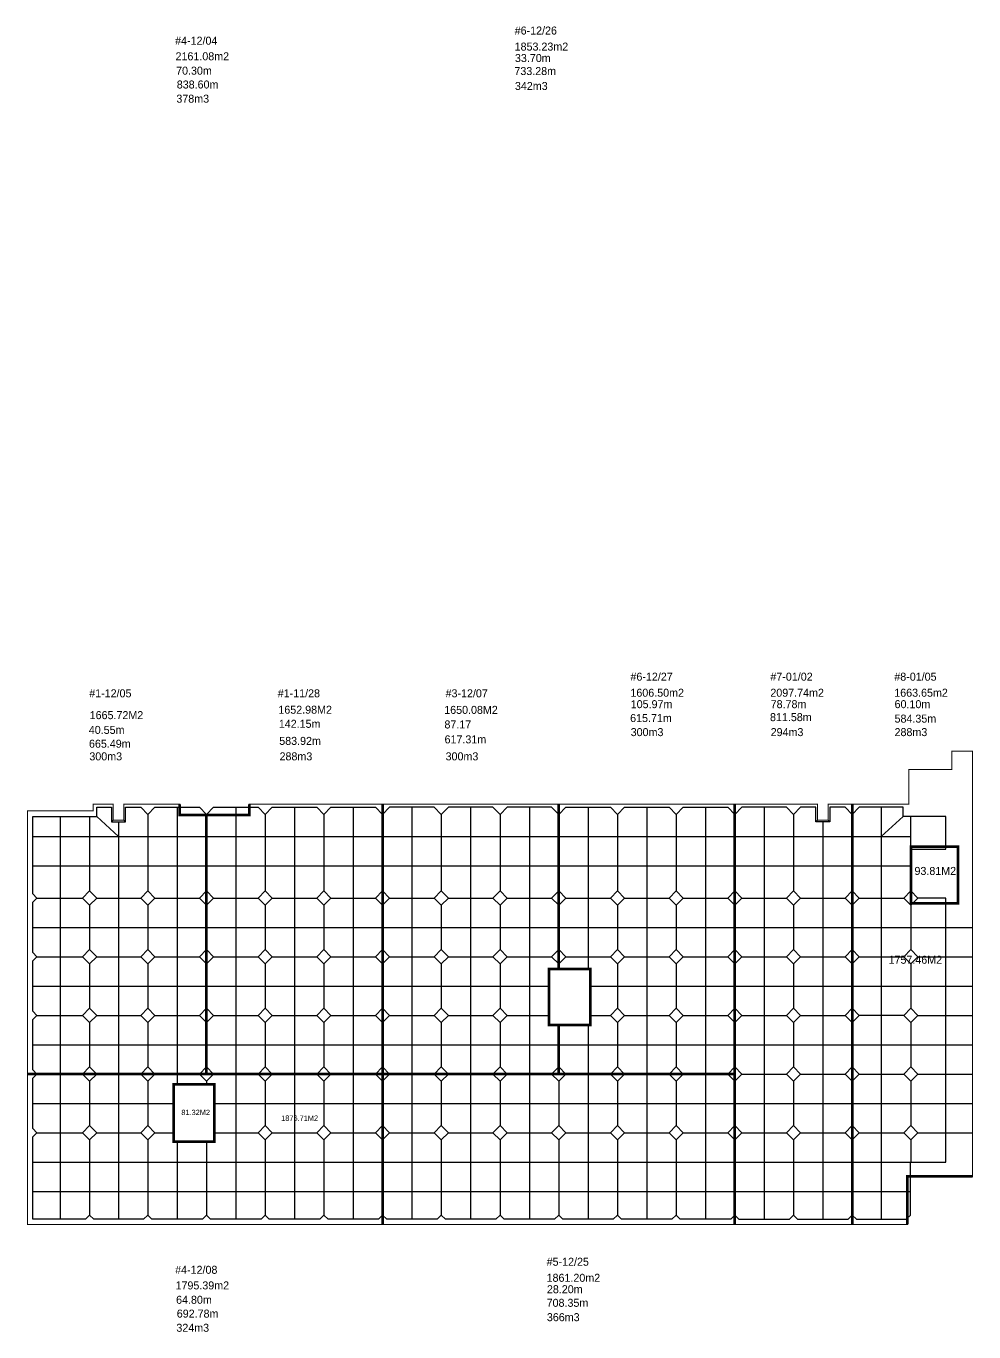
# Model space of a CAD drawing. Header units: millimetres. Extents: x -869187 to 1405794, y -1345622 to 197746.
# Drawn here: x -552870 to -375270, y -1116943 to -872171 of the extents above; entities that cross this region are included whole.
import ezdxf

# ---------------------------------------------------------------- set-up
doc = ezdxf.new("R2010")
doc.units = ezdxf.units.MM
doc.header["$LTSCALE"] = 1000
doc.header["$MEASUREMENT"] = 0
doc.layers.get('0').update_dxf_attribs({"linetype": 'CONTINUOUS'})
doc.styles.add('나눔바른고딕', font='')
doc.styles.get('나눔바른고딕').set_extended_font_data('나눔바른고딕')

msp = doc.modelspace()

# ---------------------------------------------------------------- linework, layer by layer
at = {"color": 2, "ltscale": 10000, "const_width": 200}
for points in [[(-375519.9, -1087806.6), (-375519.9, -1008109.5), (-379404.9, -1008109.5), (-379404.9, -1011524.5), (-387444.9, -1011524.5), (-387444.9, -1018034.5), (-398069.9, -1018034.5), (-398069.9, -1096809.5), (-387719.9, -1096809.5), (-387719.9, -1087809.5), (-375519.9, -1087806.6)], [(-524069.9, -1018034.5), (-534569.9, -1018034.5), (-534569.9, -1021034.5), (-536569.9, -1021034.5), (-536569.9, -1018034.5), (-540319.9, -1018034.5), (-540319.9, -1019259.5), (-552619.9, -1019259.5), (-552619.9, -1068609.5), (-519069.9, -1068609.5), (-519069.9, -1020034.5), (-524069.9, -1020034.5), (-524069.9, -1018034.5)], [(-511069.9, -1018034.5), (-511069.9, -1020034.5), (-519069.9, -1020034.5), (-519069.9, -1068609.5), (-486069.9, -1068609.5), (-486069.9, -1018034.5), (-511069.9, -1018034.5)], [(-453069.9, -1018034.5), (-453069.9, -1048909.5), (-454869.9, -1048909.5), (-454869.9, -1059409.5), (-453069.9, -1059409.5), (-453069.9, -1068609.5), (-486069.9, -1068609.5), (-486069.9, -1018034.5), (-453069.9, -1018034.5)], [(-420069.9, -1057609.5), (-420069.9, -1018034.5), (-453069.9, -1018034.5), (-453069.9, -1048909.5), (-447119.9, -1048909.5), (-447119.9, -1059409.5), (-453069.9, -1059409.5), (-453069.9, -1068609.5), (-420069.9, -1068609.5), (-420069.9, -1057609.5)], [(-420069.9, -1018034.5), (-404569.9, -1018034.5), (-404569.9, -1021034.5), (-402569.9, -1021034.5), (-402569.9, -1018034.5), (-398069.9, -1018034.5), (-398069.9, -1096809.5), (-420069.9, -1096809.5), (-420069.9, -1018034.5)], [(-387069.9, -1026009.5), (-387069.9, -1036609.5), (-378219.9, -1036609.5), (-378219.9, -1026009.5), (-387069.9, -1026009.5)], [(-552619.9, -1068609.5), (-552619.9, -1096809.5), (-486069.9, -1096809.5), (-486069.9, -1068609.5), (-552619.9, -1068609.5)], [(-486069.9, -1068609.5), (-486069.9, -1096809.5), (-420069.9, -1096809.5), (-420069.9, -1068609.5), (-486069.9, -1068609.5)], [(-525219.9, -1070559.5), (-517619.9, -1070559.5), (-517619.9, -1081259.5), (-525219.9, -1081259.5), (-525219.9, -1070559.5)]]:
    msp.add_lwpolyline(points, dxfattribs=at)
at = {"color": 1, "ltscale": 10000, "const_width": 500}
for points in [[(-519069.9, -1020034.5), (-524069.9, -1020034.5), (-524069.9, -1018034.5)], [(-511069.9, -1018034.5), (-511069.9, -1020034.5), (-519069.9, -1020034.5), (-519069.9, -1068609.5), (-486069.9, -1068609.5), (-486069.9, -1018034.5)], [(-453069.9, -1018034.5), (-453069.9, -1048909.5), (-454869.9, -1048909.5), (-454869.9, -1059409.5), (-453069.9, -1059409.5), (-453069.9, -1068609.5), (-486069.9, -1068609.5)], [(-453069.9, -1068609.5), (-420069.9, -1068609.5), (-420069.9, -1018034.5)], [(-398069.9, -1018109.5), (-398069.9, -1096809.5)], [(-453069.9, -1048909.5), (-447119.9, -1048909.5), (-447119.9, -1059409.5), (-453069.9, -1059409.5)], [(-519069.9, -1068609.5), (-552619.9, -1068609.5)], [(-486069.9, -1068609.5), (-486069.9, -1096809.5)], [(-420069.9, -1068609.5), (-420069.9, -1096759.5), (-420069.9, -1096809.5)], [(-375519.9, -1087806.6), (-387719.9, -1087809.5), (-387719.9, -1096809.5)]]:
    msp.add_lwpolyline(points, dxfattribs=at)
at = {"color": 114, "ltscale": 10000, "true_color": 0x139b48}
for points in [[(-550845.6, -1068609.5), (-551619.9, -1067835.2), (-551619.9, -1058383.7), (-550845.6, -1057609.5), (-551619.9, -1056835.2), (-551619.9, -1047383.7), (-550845.6, -1046609.5), (-551619.9, -1045835.2), (-551619.9, -1036383.7), (-550845.6, -1035609.5), (-551619.9, -1034835.2), (-551619.9, -1020309.5), (-539645.6, -1020309.5), (-539645.6, -1018609.5), (-536870.6, -1018609.5), (-536870.6, -1021334.5), (-534270.6, -1021334.5), (-534270.6, -1018609.5), (-531394.2, -1018609.5), (-530069.9, -1019933.7), (-528745.6, -1018609.5), (-520394.2, -1018609.5), (-519069.9, -1019933.7), (-519069.9, -1034285.2), (-520394.2, -1035609.5), (-519069.9, -1036933.7), (-519069.9, -1045285.2), (-520394.2, -1046609.5), (-519069.9, -1047933.7), (-519069.9, -1056285.2), (-520394.2, -1057609.5), (-519069.9, -1058933.7), (-519069.9, -1067285.2), (-520394.2, -1068609.5)], [(-546469.9, -1020309.5), (-546469.9, -1068609.5)], [(-540969.9, -1020309.5), (-540969.9, -1034285.2)], [(-539645.6, -1020309.5), (-535569.9, -1024109.5)], [(-530069.9, -1019933.7), (-530069.9, -1034285.2)], [(-524569.9, -1018609.5), (-524569.9, -1068609.5)], [(-519069.9, -1019933.7), (-517745.6, -1018609.5), (-509394.2, -1018609.5), (-508069.9, -1019933.7), (-506745.6, -1018609.5), (-498394.2, -1018609.5), (-497069.9, -1019933.7), (-495745.6, -1018609.5), (-487394.2, -1018609.5), (-486069.9, -1019933.7)], [(-513569.9, -1018609.5), (-513569.9, -1068609.5)], [(-508069.9, -1019933.7), (-508069.9, -1034285.2), (-509394.2, -1035609.5), (-508069.9, -1036933.7), (-506745.6, -1035609.5), (-508069.9, -1034285.2)], [(-502569.9, -1018609.5), (-502569.9, -1068609.5)], [(-497069.9, -1019933.7), (-497069.9, -1034285.2)], [(-491569.9, -1018609.5), (-491569.9, -1068609.5)], [(-453069.9, -1019933.7), (-454394.2, -1018609.5), (-462745.6, -1018609.5), (-464069.9, -1019933.7), (-465394.2, -1018609.5), (-473745.6, -1018609.5), (-475069.9, -1019933.7), (-476394.2, -1018609.5), (-484745.6, -1018609.5), (-486069.9, -1019933.7), (-486069.9, -1034285.2), (-484745.6, -1035609.5), (-486069.9, -1036933.7), (-486069.9, -1045285.2), (-484745.6, -1046609.5), (-486069.9, -1047933.7), (-486069.9, -1056285.2), (-484745.6, -1057609.5), (-486069.9, -1058933.7), (-486069.9, -1067285.2), (-484745.6, -1068609.5)], [(-480569.9, -1018609.5), (-480569.9, -1068609.5)], [(-475069.9, -1019933.7), (-475069.9, -1034285.2)], [(-469569.9, -1018609.5), (-469569.9, -1068609.5)], [(-464069.9, -1019933.7), (-464069.9, -1034285.2)], [(-458569.9, -1018609.5), (-458569.9, -1068609.5)], [(-453069.9, -1048909.5), (-453069.9, -1047933.7), (-451745.6, -1046609.5), (-453069.9, -1045285.2), (-453069.9, -1036933.7), (-451745.6, -1035609.5), (-453069.9, -1034285.2), (-453069.9, -1019933.7), (-451745.6, -1018609.5), (-443394.2, -1018609.5), (-442069.9, -1019933.7), (-440745.6, -1018609.5), (-432394.2, -1018609.5), (-431069.9, -1019933.7), (-429745.6, -1018609.5), (-421394.2, -1018609.5), (-420069.9, -1019933.7)], [(-447569.9, -1018609.5), (-447569.9, -1048909.5)], [(-442069.9, -1019933.7), (-442069.9, -1034285.2)], [(-436569.9, -1018609.5), (-436569.9, -1068609.5)], [(-431069.9, -1019933.7), (-431069.9, -1034285.2)], [(-425569.9, -1018609.5), (-425569.9, -1068609.5)], [(-398069.9, -1019933.7), (-399394.2, -1018609.5), (-402269.9, -1018609.5), (-402269.9, -1021334.5), (-404869.9, -1021334.5), (-404869.9, -1018609.5), (-407745.6, -1018609.5), (-409069.9, -1019933.7), (-410394.2, -1018609.5), (-418745.6, -1018609.5), (-420069.9, -1019933.7), (-420069.9, -1034285.2), (-418745.6, -1035609.5), (-420069.9, -1036933.7), (-420069.9, -1045285.2), (-418745.6, -1046609.5), (-420069.9, -1047933.7), (-420069.9, -1056285.2), (-418745.6, -1057609.5), (-420069.9, -1058933.7), (-420069.9, -1067285.2), (-418745.6, -1068609.5), (-420069.9, -1069933.7), (-420069.9, -1078285.2), (-418745.6, -1079609.5), (-420069.9, -1080933.7), (-420069.9, -1095035.2), (-419295.6, -1095809.5), (-409844.2, -1095809.5), (-409069.9, -1095035.2), (-408295.6, -1095809.5), (-398844.2, -1095809.5), (-398069.9, -1095035.2)], [(-414569.9, -1018609.5), (-414569.9, -1095809.5)], [(-409069.9, -1019933.7), (-409069.9, -1034285.2)], [(-380544.9, -1057609.5), (-380544.9, -1035609.5), (-385745.6, -1035609.5), (-387069.9, -1034285.2), (-387069.9, -1026459.5), (-380544.9, -1026459.5), (-380544.9, -1020309.5), (-388494.2, -1020309.5), (-388494.2, -1018609.5), (-396745.6, -1018609.5), (-398069.9, -1019933.7), (-398069.9, -1034285.2), (-396745.6, -1035609.5), (-398069.9, -1036933.7), (-398069.9, -1045285.2), (-396745.6, -1046609.5), (-398069.9, -1047933.7), (-398069.9, -1056285.2), (-396745.6, -1057609.5), (-398069.9, -1058933.7), (-398069.9, -1067285.2), (-396745.6, -1068609.5), (-398069.9, -1069933.7), (-398069.9, -1078285.2), (-396745.6, -1079609.5), (-398069.9, -1080933.7), (-398069.9, -1095035.2), (-397295.6, -1095809.5), (-387944.2, -1095809.5), (-387169.9, -1095035.2), (-387169.9, -1085109.5), (-380544.9, -1085109.5), (-380544.9, -1057609.5)], [(-392669.9, -1018609.5), (-392669.9, -1057609.5), (-392669.9, -1095809.5)], [(-388494.2, -1020309.5), (-392669.9, -1024109.5)], [(-387069.9, -1026459.5), (-387069.9, -1020309.5)], [(-536569.9, -1021034.5), (-536870.6, -1021334.5)], [(-535569.9, -1021334.5), (-535569.9, -1068609.5)], [(-534569.9, -1021034.5), (-534270.6, -1021334.5)], [(-404569.9, -1021034.5), (-404869.9, -1021334.5)], [(-403569.9, -1021334.5), (-403569.9, -1095809.5)], [(-402569.9, -1021034.5), (-402269.9, -1021334.5)], [(-551619.9, -1024109.5), (-519069.9, -1024109.5)], [(-519069.9, -1024109.5), (-486069.9, -1024109.5)], [(-486069.9, -1024109.5), (-453069.9, -1024109.5)], [(-453069.9, -1024109.5), (-420069.9, -1024109.5)], [(-420069.9, -1024109.5), (-398069.9, -1024109.5)], [(-398069.9, -1024109.5), (-387069.9, -1024109.5)], [(-551619.9, -1029609.5), (-519069.9, -1029609.5)], [(-519069.9, -1029609.5), (-486069.9, -1029609.5)], [(-486069.9, -1029609.5), (-453069.9, -1029609.5)], [(-453069.9, -1029609.5), (-420069.9, -1029609.5)], [(-420069.9, -1029609.5), (-398069.9, -1029609.5)], [(-398069.9, -1029609.5), (-387069.9, -1029609.5)], [(-540969.9, -1034285.2), (-542294.2, -1035609.5), (-540969.9, -1036933.7), (-539645.6, -1035609.5), (-540969.9, -1034285.2)], [(-530069.9, -1034285.2), (-531394.2, -1035609.5), (-530069.9, -1036933.7), (-528745.6, -1035609.5), (-530069.9, -1034285.2)], [(-519069.9, -1034285.2), (-517745.6, -1035609.5), (-519069.9, -1036933.7)], [(-497069.9, -1034285.2), (-498394.2, -1035609.5), (-497069.9, -1036933.7), (-495745.6, -1035609.5), (-497069.9, -1034285.2)], [(-486069.9, -1034285.2), (-487394.2, -1035609.5), (-486069.9, -1036933.7)], [(-475069.9, -1034285.2), (-476394.2, -1035609.5), (-475069.9, -1036933.7), (-473745.6, -1035609.5), (-475069.9, -1034285.2)], [(-464069.9, -1034285.2), (-465394.2, -1035609.5), (-464069.9, -1036933.7), (-462745.6, -1035609.5), (-464069.9, -1034285.2)], [(-453069.9, -1034285.2), (-454394.2, -1035609.5), (-453069.9, -1036933.7)], [(-442069.9, -1034285.2), (-443394.2, -1035609.5), (-442069.9, -1036933.7), (-440745.6, -1035609.5), (-442069.9, -1034285.2)], [(-431069.9, -1034285.2), (-432394.2, -1035609.5), (-431069.9, -1036933.7), (-429745.6, -1035609.5), (-431069.9, -1034285.2)], [(-420069.9, -1034285.2), (-421394.2, -1035609.5), (-420069.9, -1036933.7)], [(-409069.9, -1034285.2), (-410394.2, -1035609.5), (-409069.9, -1036933.7), (-407745.6, -1035609.5), (-409069.9, -1034285.2)], [(-398069.9, -1034285.2), (-399394.2, -1035609.5), (-398069.9, -1036933.7)], [(-387069.9, -1034285.2), (-388394.2, -1035609.5), (-387069.9, -1036933.7), (-385745.6, -1035609.5)], [(-550845.6, -1035609.5), (-542294.2, -1035609.5)], [(-540969.9, -1036933.7), (-540969.9, -1045285.2)], [(-539645.6, -1035609.5), (-531394.2, -1035609.5)], [(-530069.9, -1036933.7), (-530069.9, -1045285.2)], [(-528745.6, -1035609.5), (-520394.2, -1035609.5)], [(-517745.6, -1035609.5), (-509394.2, -1035609.5)], [(-508069.9, -1036933.7), (-508069.9, -1045285.2)], [(-506745.6, -1035609.5), (-498394.2, -1035609.5)], [(-497069.9, -1036933.7), (-497069.9, -1045285.2)], [(-495745.6, -1035609.5), (-487394.2, -1035609.5)], [(-484745.6, -1035609.5), (-476394.2, -1035609.5)], [(-475069.9, -1036933.7), (-475069.9, -1045285.2)], [(-473745.6, -1035609.5), (-465394.2, -1035609.5)], [(-464069.9, -1036933.7), (-464069.9, -1045285.2)], [(-462745.6, -1035609.5), (-454394.2, -1035609.5)], [(-451745.6, -1035609.5), (-443394.2, -1035609.5)], [(-442069.9, -1036933.7), (-442069.9, -1045285.2)], [(-440745.6, -1035609.5), (-432394.2, -1035609.5)], [(-431069.9, -1036933.7), (-431069.9, -1045285.2)], [(-429745.6, -1035609.5), (-421394.2, -1035609.5)], [(-418745.6, -1035609.5), (-410394.2, -1035609.5)], [(-409069.9, -1036933.7), (-409069.9, -1045285.2)], [(-407745.6, -1035609.5), (-399394.2, -1035609.5)], [(-396745.6, -1035609.5), (-388394.2, -1035609.5)], [(-387069.9, -1036933.7), (-387069.9, -1045285.2)], [(-551619.9, -1041109.5), (-519069.9, -1041109.5)], [(-519069.9, -1041109.5), (-486069.9, -1041109.5)], [(-486069.9, -1041109.5), (-453069.9, -1041109.5)], [(-453069.9, -1041109.5), (-420069.9, -1041109.5)], [(-420069.9, -1041109.5), (-398069.9, -1041109.5)], [(-398069.9, -1041109.5), (-375519.9, -1041109.5)], [(-550845.6, -1046609.5), (-542294.2, -1046609.5)], [(-540969.9, -1045285.2), (-542294.2, -1046609.5), (-540969.9, -1047933.7), (-539645.6, -1046609.5), (-540969.9, -1045285.2)], [(-539645.6, -1046609.5), (-531394.2, -1046609.5)], [(-530069.9, -1045285.2), (-531394.2, -1046609.5), (-530069.9, -1047933.7), (-528745.6, -1046609.5), (-530069.9, -1045285.2)], [(-528745.6, -1046609.5), (-520394.2, -1046609.5)], [(-519069.9, -1045285.2), (-517745.6, -1046609.5), (-519069.9, -1047933.7)], [(-517745.6, -1046609.5), (-509394.2, -1046609.5)], [(-508069.9, -1045285.2), (-509394.2, -1046609.5), (-508069.9, -1047933.7), (-506745.6, -1046609.5), (-508069.9, -1045285.2)], [(-506745.6, -1046609.5), (-498394.2, -1046609.5)], [(-497069.9, -1045285.2), (-498394.2, -1046609.5), (-497069.9, -1047933.7), (-495745.6, -1046609.5), (-497069.9, -1045285.2)], [(-495745.6, -1046609.5), (-487394.2, -1046609.5)], [(-486069.9, -1045285.2), (-487394.2, -1046609.5), (-486069.9, -1047933.7)], [(-484745.6, -1046609.5), (-476394.2, -1046609.5)], [(-475069.9, -1045285.2), (-476394.2, -1046609.5), (-475069.9, -1047933.7), (-473745.6, -1046609.5), (-475069.9, -1045285.2)], [(-473745.6, -1046609.5), (-465394.2, -1046609.5)], [(-464069.9, -1045285.2), (-465394.2, -1046609.5), (-464069.9, -1047933.7), (-462745.6, -1046609.5), (-464069.9, -1045285.2)], [(-462745.6, -1046609.5), (-454394.2, -1046609.5)], [(-453069.9, -1045285.2), (-454394.2, -1046609.5), (-453069.9, -1047933.7)], [(-451745.6, -1046609.5), (-443394.2, -1046609.5)], [(-442069.9, -1045285.2), (-443394.2, -1046609.5), (-442069.9, -1047933.7), (-440745.6, -1046609.5), (-442069.9, -1045285.2)], [(-440745.6, -1046609.5), (-432394.2, -1046609.5)], [(-431069.9, -1045285.2), (-432394.2, -1046609.5), (-431069.9, -1047933.7), (-429745.6, -1046609.5), (-431069.9, -1045285.2)], [(-429745.6, -1046609.5), (-421394.2, -1046609.5)], [(-420069.9, -1045285.2), (-421394.2, -1046609.5), (-420069.9, -1047933.7)], [(-418745.6, -1046609.5), (-410394.2, -1046609.5)], [(-409069.9, -1045285.2), (-410394.2, -1046609.5), (-409069.9, -1047933.7), (-407745.6, -1046609.5), (-409069.9, -1045285.2)], [(-407745.6, -1046609.5), (-399394.2, -1046609.5)], [(-398069.9, -1045285.2), (-399394.2, -1046609.5), (-398069.9, -1047933.7)], [(-396745.6, -1046609.5), (-388394.2, -1046609.5)], [(-387069.9, -1045285.2), (-388394.2, -1046609.5), (-387069.9, -1047933.7), (-385745.6, -1046609.5), (-387069.9, -1045285.2)], [(-385745.6, -1046609.5), (-375519.9, -1046609.5)], [(-540969.9, -1047933.7), (-540969.9, -1056285.2)], [(-530069.9, -1047933.7), (-530069.9, -1056285.2)], [(-508069.9, -1047933.7), (-508069.9, -1056285.2)], [(-497069.9, -1047933.7), (-497069.9, -1056285.2)], [(-475069.9, -1047933.7), (-475069.9, -1056285.2)], [(-464069.9, -1047933.7), (-464069.9, -1056285.2)], [(-442069.9, -1047933.7), (-442069.9, -1056285.2)], [(-431069.9, -1047933.7), (-431069.9, -1056285.2)], [(-409069.9, -1047933.7), (-409069.9, -1056285.2)], [(-387069.9, -1047933.7), (-387069.9, -1056285.2)], [(-551619.9, -1052109.5), (-519069.9, -1052109.5)], [(-519069.9, -1052109.5), (-486069.9, -1052109.5)], [(-486069.9, -1052109.5), (-454869.9, -1052109.5)], [(-447119.9, -1052109.5), (-420069.9, -1052109.5)], [(-420069.9, -1052109.5), (-398069.9, -1052109.5)], [(-398069.9, -1052109.5), (-375519.9, -1052109.5)], [(-540969.9, -1056285.2), (-542294.2, -1057609.5), (-540969.9, -1058933.7), (-539645.6, -1057609.5), (-540969.9, -1056285.2)], [(-530069.9, -1056285.2), (-531394.2, -1057609.5), (-530069.9, -1058933.7), (-528745.6, -1057609.5), (-530069.9, -1056285.2)], [(-519069.9, -1056285.2), (-517745.6, -1057609.5), (-519069.9, -1058933.7)], [(-508069.9, -1056285.2), (-509394.2, -1057609.5), (-508069.9, -1058933.7), (-506745.6, -1057609.5), (-508069.9, -1056285.2)], [(-497069.9, -1056285.2), (-498394.2, -1057609.5), (-497069.9, -1058933.7), (-495745.6, -1057609.5), (-497069.9, -1056285.2)], [(-486069.9, -1056285.2), (-487394.2, -1057609.5), (-486069.9, -1058933.7)], [(-475069.9, -1056285.2), (-476394.2, -1057609.5), (-475069.9, -1058933.7), (-473745.6, -1057609.5), (-475069.9, -1056285.2)], [(-464069.9, -1056285.2), (-465394.2, -1057609.5), (-464069.9, -1058933.7), (-462745.6, -1057609.5), (-464069.9, -1056285.2)], [(-442069.9, -1056285.2), (-443394.2, -1057609.5), (-442069.9, -1058933.7), (-440745.6, -1057609.5), (-442069.9, -1056285.2)], [(-431069.9, -1056285.2), (-432394.2, -1057609.5), (-431069.9, -1058933.7), (-429745.6, -1057609.5), (-431069.9, -1056285.2)], [(-420069.9, -1056285.2), (-421394.2, -1057609.5), (-420069.9, -1058933.7)], [(-409069.9, -1056285.2), (-410394.2, -1057609.5), (-409069.9, -1058933.7), (-407745.6, -1057609.5), (-409069.9, -1056285.2)], [(-398069.9, -1056285.2), (-399394.2, -1057609.5), (-398069.9, -1058933.7)], [(-387069.9, -1056285.2), (-388394.2, -1057609.5), (-387069.9, -1058933.7), (-385745.6, -1057609.5), (-387069.9, -1056285.2)], [(-550845.6, -1057609.5), (-542294.2, -1057609.5)], [(-540969.9, -1058933.7), (-540969.9, -1067285.2)], [(-539645.6, -1057609.5), (-531394.2, -1057609.5)], [(-530069.9, -1058933.7), (-530069.9, -1067285.2)], [(-528745.6, -1057609.5), (-520394.2, -1057609.5)], [(-517745.6, -1057609.5), (-509394.2, -1057609.5)], [(-508069.9, -1058933.7), (-508069.9, -1067285.2)], [(-506745.6, -1057609.5), (-498394.2, -1057609.5)], [(-497069.9, -1058933.7), (-497069.9, -1067285.2)], [(-495745.6, -1057609.5), (-487394.2, -1057609.5)], [(-484745.6, -1057609.5), (-476394.2, -1057609.5)], [(-475069.9, -1058933.7), (-475069.9, -1067285.2)], [(-473745.6, -1057609.5), (-465394.2, -1057609.5)], [(-464069.9, -1058933.7), (-464069.9, -1067285.2)], [(-462745.6, -1057609.5), (-454869.9, -1057609.5)], [(-420069.9, -1067285.2), (-421394.2, -1068609.5), (-429745.6, -1068609.5), (-431069.9, -1067285.2), (-432394.2, -1068609.5), (-440745.6, -1068609.5), (-442069.9, -1067285.2), (-443394.2, -1068609.5), (-451745.6, -1068609.5), (-453069.9, -1067285.2), (-453069.9, -1059409.5)], [(-447569.9, -1059409.5), (-447569.9, -1068609.5)], [(-447119.9, -1057609.5), (-443394.2, -1057609.5)], [(-442069.9, -1058933.7), (-442069.9, -1067285.2)], [(-440745.6, -1057609.5), (-432394.2, -1057609.5)], [(-431069.9, -1058933.7), (-431069.9, -1067285.2)], [(-429745.6, -1057609.5), (-421394.2, -1057609.5)], [(-418745.6, -1057609.5), (-410394.2, -1057609.5)], [(-409069.9, -1058933.7), (-409069.9, -1067285.2)], [(-407745.6, -1057609.5), (-399394.2, -1057609.5)], [(-388394.2, -1057609.5), (-396745.6, -1057609.5)], [(-387069.9, -1058933.7), (-387069.9, -1067285.2)], [(-385745.6, -1057609.5), (-375519.9, -1057609.5)], [(-551619.9, -1063109.5), (-519069.9, -1063109.5)], [(-519069.9, -1063109.5), (-486069.9, -1063109.5)], [(-519069.9, -1063114.5), (-519069.9, -1067285.2)], [(-486069.9, -1063109.5), (-453069.9, -1063109.5)], [(-453069.9, -1063109.5), (-420069.9, -1063109.5)], [(-420069.9, -1063109.5), (-398069.9, -1063109.5)], [(-398069.9, -1063109.5), (-375519.9, -1063109.5)], [(-486069.9, -1095035.2), (-486844.2, -1095809.5), (-496295.6, -1095809.5), (-497069.9, -1095035.2), (-497844.2, -1095809.5), (-507295.6, -1095809.5), (-508069.9, -1095035.2), (-508844.2, -1095809.5), (-518295.6, -1095809.5), (-519069.9, -1095035.2), (-519844.2, -1095809.5), (-529295.6, -1095809.5), (-530069.9, -1095035.2), (-530844.2, -1095809.5), (-540195.6, -1095809.5), (-540969.9, -1095035.2), (-541744.2, -1095809.5), (-551619.9, -1095809.5), (-551619.9, -1080383.7), (-550845.6, -1079609.5), (-551619.9, -1078835.2), (-551619.9, -1069383.7), (-550845.6, -1068609.5), (-542294.2, -1068609.5), (-540969.9, -1069933.7), (-539647.3, -1068611.1), (-531394.2, -1068609.5), (-530069.9, -1069933.7), (-528745.6, -1068609.5), (-520394.2, -1068608.6), (-519069.9, -1069938.8), (-517745.6, -1068609.5), (-509394.2, -1068609.5), (-508069.9, -1069933.7), (-506745.6, -1068609.5), (-498394.2, -1068609.5), (-497069.9, -1069933.7), (-495745.6, -1068609.5), (-487385.9, -1068609.5), (-486069.9, -1069925.4)], [(-550845.6, -1068609.5), (-542294.2, -1068609.5)], [(-546469.9, -1068609.5), (-546469.9, -1095809.5)], [(-542294.2, -1068609.5), (-540969.9, -1067285.2), (-539645.6, -1068609.5)], [(-539647.3, -1068611.1), (-531394.2, -1068611.1)], [(-535569.9, -1068609.5), (-535569.9, -1095809.5)], [(-531394.2, -1068609.5), (-530069.9, -1067285.2), (-528745.6, -1068609.5)], [(-528745.6, -1068609.5), (-520394.2, -1068608.6)], [(-524569.9, -1068609), (-524569.9, -1070559.5)], [(-519069.9, -1067285.2), (-517745.6, -1068609.5)], [(-517745.6, -1068609.5), (-509394.2, -1068609.5)], [(-513569.9, -1068609.5), (-513569.9, -1095809.5)], [(-509394.2, -1068609.5), (-508069.9, -1067285.2), (-506745.6, -1068609.5)], [(-506745.6, -1068609.5), (-498394.2, -1068609.5)], [(-502569.9, -1068609.5), (-502569.9, -1095809.5)], [(-498394.2, -1068609.5), (-497069.9, -1067285.2), (-495745.6, -1068609.5)], [(-495745.6, -1068609.5), (-487394.2, -1068609.5)], [(-491569.9, -1068609.5), (-491569.9, -1095809.5)], [(-486069.9, -1067285.2), (-487394.2, -1068609.5)], [(-420069.9, -1095035.2), (-420844.2, -1095809.5), (-430295.6, -1095809.5), (-431069.9, -1095035.2), (-431844.2, -1095809.5), (-441295.6, -1095809.5), (-442069.9, -1095035.2), (-442844.2, -1095809.5), (-452295.6, -1095809.5), (-453069.9, -1095035.2), (-453844.2, -1095809.5), (-463295.6, -1095809.5), (-464069.9, -1095035.2), (-464844.2, -1095809.5), (-474295.6, -1095809.5), (-475069.9, -1095035.2), (-475844.2, -1095809.5), (-485295.6, -1095809.5), (-486069.9, -1095035.2), (-486069.9, -1080933.7), (-484745.6, -1079609.5), (-486069.9, -1078285.2), (-486069.9, -1069933.7), (-484745.6, -1068609.5), (-476394.2, -1068609.5), (-475069.9, -1069933.7), (-473745.6, -1068609.5), (-465394.2, -1068609.5), (-464069.9, -1069933.7), (-462745.6, -1068609.5), (-454394.2, -1068609.5), (-453069.9, -1069933.7), (-451745.6, -1068609.5)], [(-480569.9, -1068609.5), (-480569.9, -1095809.5)], [(-476394.2, -1068609.5), (-475069.9, -1067285.2), (-473745.6, -1068609.5)], [(-469569.9, -1068609.5), (-469569.9, -1095809.5)], [(-465394.2, -1068609.5), (-464069.9, -1067285.2), (-462745.6, -1068609.5)], [(-458569.9, -1068609.5), (-458569.9, -1095809.5)], [(-453069.9, -1067285.2), (-454394.2, -1068609.5)], [(-447569.9, -1068609.5), (-447569.9, -1095809.5)], [(-440745.6, -1068609.5), (-442069.9, -1069933.7), (-443394.2, -1068609.5)], [(-436569.9, -1068609.5), (-436569.9, -1095809.5)], [(-429745.6, -1068609.5), (-431069.9, -1069933.7), (-432394.2, -1068609.5)], [(-425569.9, -1068609.5), (-425569.9, -1095809.5)], [(-420069.9, -1069933.7), (-421394.2, -1068609.5)], [(-418745.6, -1068609.5), (-410394.2, -1068609.5)], [(-409069.9, -1067285.2), (-410394.2, -1068609.5), (-409069.9, -1069933.7), (-407745.6, -1068609.5), (-409069.9, -1067285.2)], [(-407745.6, -1068609.5), (-399394.2, -1068609.5)], [(-398069.9, -1067285.2), (-399394.2, -1068609.5), (-398069.9, -1069933.7)], [(-396745.6, -1068609.5), (-388394.2, -1068609.5)], [(-387069.9, -1067285.2), (-388394.2, -1068609.5), (-387069.9, -1069933.7), (-385745.6, -1068609.5), (-387069.9, -1067285.2)], [(-385745.6, -1068609.5), (-375519.9, -1068609.5)], [(-540969.9, -1069933.7), (-540969.9, -1078285.2)], [(-530069.9, -1069933.7), (-530069.9, -1078285.2)], [(-519070.1, -1069938.6), (-519070.1, -1070559.5)], [(-508069.9, -1069933.7), (-508069.9, -1078285.2)], [(-497069.9, -1069933.7), (-497069.9, -1078285.2)], [(-475069.9, -1069933.7), (-475069.9, -1078285.2)], [(-464069.9, -1069933.7), (-464069.9, -1078285.2)], [(-453069.9, -1069933.7), (-453069.9, -1078285.2)], [(-442069.9, -1069933.7), (-442069.9, -1078285.2)], [(-431069.9, -1069933.7), (-431069.9, -1078285.2)], [(-409069.9, -1069933.7), (-409069.9, -1078285.2)], [(-387069.9, -1069933.7), (-387069.9, -1078285.2)], [(-551619.9, -1074109.5), (-525219.9, -1074109.5)], [(-517619.9, -1074109.5), (-486069.9, -1074109.5)], [(-486069.9, -1074109.5), (-420069.9, -1074109.5)], [(-420069.9, -1074109.5), (-398069.9, -1074109.5)], [(-398069.9, -1074109.5), (-375519.9, -1074109.5)], [(-540969.9, -1078285.2), (-542294.2, -1079609.5), (-540969.9, -1080933.7), (-539645.6, -1079609.5), (-540969.9, -1078285.2)], [(-530069.9, -1078285.2), (-531394.2, -1079609.5), (-530069.9, -1080933.7), (-528745.6, -1079609.5), (-530069.9, -1078285.2)], [(-508069.9, -1078285.2), (-509394.2, -1079609.5), (-508069.9, -1080933.7), (-506745.6, -1079609.5), (-508069.9, -1078285.2)], [(-497069.9, -1078285.2), (-498394.2, -1079609.5), (-497069.9, -1080933.7), (-495745.6, -1079609.5), (-497069.9, -1078285.2)], [(-486069.9, -1078285.2), (-487394.2, -1079609.5), (-486069.9, -1080933.7)], [(-475069.9, -1078285.2), (-476394.2, -1079609.5), (-475069.9, -1080933.7), (-473745.6, -1079609.5), (-475069.9, -1078285.2)], [(-464069.9, -1078285.2), (-465394.2, -1079609.5), (-464069.9, -1080933.7), (-462745.6, -1079609.5), (-464069.9, -1078285.2)], [(-453069.9, -1078285.2), (-454394.2, -1079609.5), (-453069.9, -1080933.7), (-451745.6, -1079609.5), (-453069.9, -1078285.2)], [(-442069.9, -1078285.2), (-443394.2, -1079609.5), (-442069.9, -1080933.7), (-440745.6, -1079609.5), (-442069.9, -1078285.2)], [(-431069.9, -1078285.2), (-432394.2, -1079609.5), (-431069.9, -1080933.7), (-429745.6, -1079609.5), (-431069.9, -1078285.2)], [(-420069.9, -1078285.2), (-421394.2, -1079609.5), (-420069.9, -1080933.7)], [(-409069.9, -1078285.2), (-410394.2, -1079609.5), (-409069.9, -1080933.7), (-407745.6, -1079609.5), (-409069.9, -1078285.2)], [(-398069.9, -1078285.2), (-399394.2, -1079609.5), (-398069.9, -1080933.7)], [(-387069.9, -1078285.2), (-388394.2, -1079609.5), (-387069.9, -1080933.7), (-385745.6, -1079609.5), (-387069.9, -1078285.2)], [(-550845.6, -1079609.5), (-542294.2, -1079609.5)], [(-540969.9, -1080933.7), (-540969.9, -1095035.2)], [(-539645.6, -1079609.5), (-531394.2, -1079609.5)], [(-530069.9, -1080933.7), (-530069.9, -1095035.2)], [(-528745.6, -1079609.5), (-525219.9, -1079608.6)], [(-524569.9, -1081259.5), (-524569.9, -1095809.5)], [(-519069.9, -1081259.5), (-519069.9, -1095035.2)], [(-517619.9, -1079608.6), (-509394.2, -1079608.6)], [(-508069.9, -1080933.7), (-508069.9, -1095035.2)], [(-506745.6, -1079609.5), (-498394.2, -1079609.5)], [(-497069.9, -1080933.7), (-497069.9, -1095035.2)], [(-495746.6, -1079608.6), (-487394.2, -1079608.6)], [(-484745.6, -1079609.5), (-476394.2, -1079609.5)], [(-475069.9, -1080933.7), (-475069.9, -1095035.2)], [(-473745.6, -1079609.5), (-465394.2, -1079609.5)], [(-464069.9, -1080933.7), (-464069.9, -1095035.2)], [(-462745.6, -1079609.5), (-454394.2, -1079609.5)], [(-453069.9, -1080933.7), (-453069.9, -1095035.2)], [(-451745.6, -1079609.5), (-443394.2, -1079609.5)], [(-442069.9, -1080933.7), (-442069.9, -1095035.2)], [(-440745.6, -1079609.5), (-432394.2, -1079609.5)], [(-431069.9, -1080933.7), (-431069.9, -1095035.2)], [(-429745.6, -1079609.5), (-421394.2, -1079609.5)], [(-418745.6, -1079609.5), (-410394.2, -1079609.5)], [(-409069.9, -1080933.7), (-409069.9, -1095035.2)], [(-407745.6, -1079609.5), (-399394.2, -1079609.5)], [(-396745.6, -1079609.5), (-388394.2, -1079609.5)], [(-387069.9, -1080933.7), (-387069.9, -1085109.5)], [(-385745.6, -1079609.5), (-375519.9, -1079609.5)], [(-551619.9, -1085109.5), (-486069.9, -1085109.5)], [(-486069.9, -1085109.5), (-420069.9, -1085109.5)], [(-420069.9, -1085109.5), (-398069.9, -1085109.5)], [(-398069.9, -1085109.5), (-387169.9, -1085109.5)], [(-551619.9, -1090609.5), (-486069.9, -1090609.5)], [(-486069.9, -1090609.5), (-420069.9, -1090609.5)], [(-420069.9, -1090609.5), (-398069.9, -1090609.5)], [(-398069.9, -1090609.5), (-387169.9, -1090609.5)]]:
    msp.add_lwpolyline(points, dxfattribs=at)
at = {"color": 1, "ltscale": 10000, "const_width": 500}
for points in [[(-387069.9, -1026009.5), (-387069.9, -1026459.5), (-387069.9, -1036609.5), (-378219.9, -1036609.5), (-378219.9, -1035609.5), (-378219.9, -1026009.5)], [(-525219.9, -1070559.5), (-525219.9, -1081259.5), (-523219.9, -1081259.5), (-517619.9, -1081259.5), (-517619.9, -1070559.5)]]:
    msp.add_lwpolyline(points, close=True, dxfattribs=at)

# ---------------------------------------------------------------- texts
at = {"ltscale": 10000, "style": '나눔바른고딕'}
for s, p in [('#6-12/26', (-461317.5, -873751.3)), ('#4-12/04', (-524947.2, -875655.8)), ('#6-12/27', (-439621.9, -994873.2)), ('#7-01/02', (-413397.4, -994873.2)), ('#8-01/05', (-390178, -994873.2)), ('#1-12/05', (-541049.3, -997991.4)), ('#1-11/28', (-505719.5, -997991.4)), ('#1', (-505719.5, -997991.4)), ('#3-12/07', (-474269.5, -997991.4)), ('#5-12/25', (-455328, -1104545.7)), ('#4-12/08', (-524947.2, -1106055.8))]:
    msp.add_text(s, height=1500, dxfattribs=at).set_placement(p)
at = {"color": 2, "ltscale": 10000, "style": '나눔바른고딕'}
for s, height, p in [('1853.23m2 ', 1500, (-461327.5, -876758.8)), ('2161.08m2 ', 1500, (-524871.3, -878580.1)), ('1606.50m2 ', 1500, (-439631.9, -997880.8)), ('2097.74m2 ', 1500, (-413407.4, -997880.8)), ('1663.65m2 ', 1500, (-390188, -997880.8)), ('1665.72M2 ', 1500, (-540961.2, -1002082.7)), ('1652.98M2 ', 1500, (-505600.8, -1001066.5)), ('1652.98M2 ', 1500, (-505600.8, -1001066.5)), ('1650.08M2 ', 1500, (-474519.8, -1001098.3)), ('93.81M2 ', 1500, (-386400.6, -1031286)), ('1757.46M2 ', 1500, (-391258.3, -1047935.3)), ('81.32M2 ', 1000, (-523783.2, -1076298.3)), ('1876.71M2 ', 1000, (-505071.8, -1077381.1)), ('1861.20m2 ', 1500, (-455338.1, -1107553.3)), ('1795.39m2 ', 1500, (-524871.3, -1108980.1))]:
    msp.add_text(s, height=height, dxfattribs=at).set_placement(p)
at = {"color": 1, "ltscale": 10000, "style": '나눔바른고딕'}
for s, p in [('33.70m', (-461267.8, -878903)), ('70.30m', (-524764.3, -881273.6)), ('105.97m', (-439572.2, -1000025)), ('78.78m', (-413347.7, -1000025)), ('60.10m', (-390128.3, -1000025)), ('40.55m', (-541124.9, -1004848.2)), ('142.15m', (-505518.5, -1003707.3)), ('142.15m', (-505518.5, -1003707.3)), ('87.17', (-474480.5, -1003828)), ('28.20m', (-455278.3, -1109697.5)), ('64.80m', (-524764.3, -1111673.6))]:
    msp.add_text(s, height=1500, dxfattribs=at).set_placement(p)
at = {"color": 114, "ltscale": 10000, "true_color": 0x139b48, "style": '나눔바른고딕'}
for s, p in [('733.28m', (-461371.8, -881342.7)), ('838.60m', (-524639.9, -883866.5)), ('615.71m', (-439684, -1002628.1)), ('811.58m', (-413472.6, -1002455)), ('584.35m', (-390134.1, -1002732.1)), ('665.49m', (-541092.5, -1007439)), ('583.92m', (-505437.5, -1006907.6)), ('583.92m', (-505437.5, -1006907.6)), ('617.31m', (-474458.8, -1006624.2)), ('708.35m', (-455328.7, -1112242.4)), ('692.78m', (-524639.9, -1114266.5))]:
    msp.add_text(s, height=1500, dxfattribs=at).set_placement(p)
at = {"color": 7, "ltscale": 10000, "style": '나눔바른고딕'}
for s, p in [('342m3', (-461273.4, -884139.9)), ('378m3', (-524715.5, -886521.3)), ('300m3', (-439577.8, -1005261.9)), ('294m3', (-413353.3, -1005261.9)), ('288m3', (-390133.9, -1005261.9)), ('300m3', (-541018.6, -1009808.8)), ('288m3', (-505380, -1009808.8)), ('300m3', (-474262.7, -1009808.8)), ('366m3', (-455284, -1114934.4)), ('324m3', (-524715.5, -1116921.3))]:
    msp.add_text(s, height=1500, dxfattribs=at).set_placement(p)

doc.saveas('drawing.dxf')
